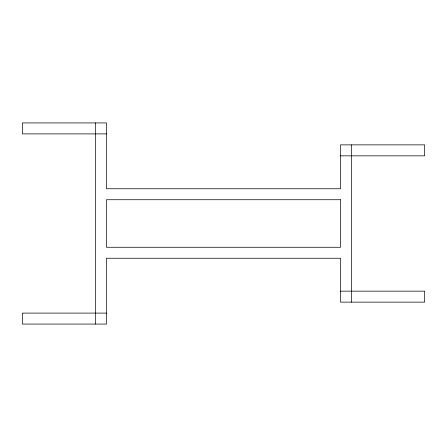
<?xml version="1.0" encoding="UTF-8"?>
<svg xmlns="http://www.w3.org/2000/svg" width="447" height="447" viewBox="0 0 447 447"><rect width="100%" height="100%" fill="white"/><g stroke="black" fill="none" stroke-linecap="round" stroke-linejoin="round"><path stroke-width="0.67" d="M106.47 133.899L22.35 133.899L22.35 122.925L106.47 122.925L106.47 188.757L340.53 188.757L340.53 144.867L424.65 144.867L424.65 155.841L340.53 155.841M340.53 291.159L424.65 291.159L424.65 302.133L340.53 302.133L340.53 258.243L106.47 258.243L106.47 324.075L22.35 324.075L22.35 313.101L106.47 313.101M351.504 144.867L351.504 302.133M95.496 122.925L95.496 324.075M340.53 199.725L106.47 199.725L106.47 247.275L340.53 247.275L340.53 199.725"/></g></svg>
